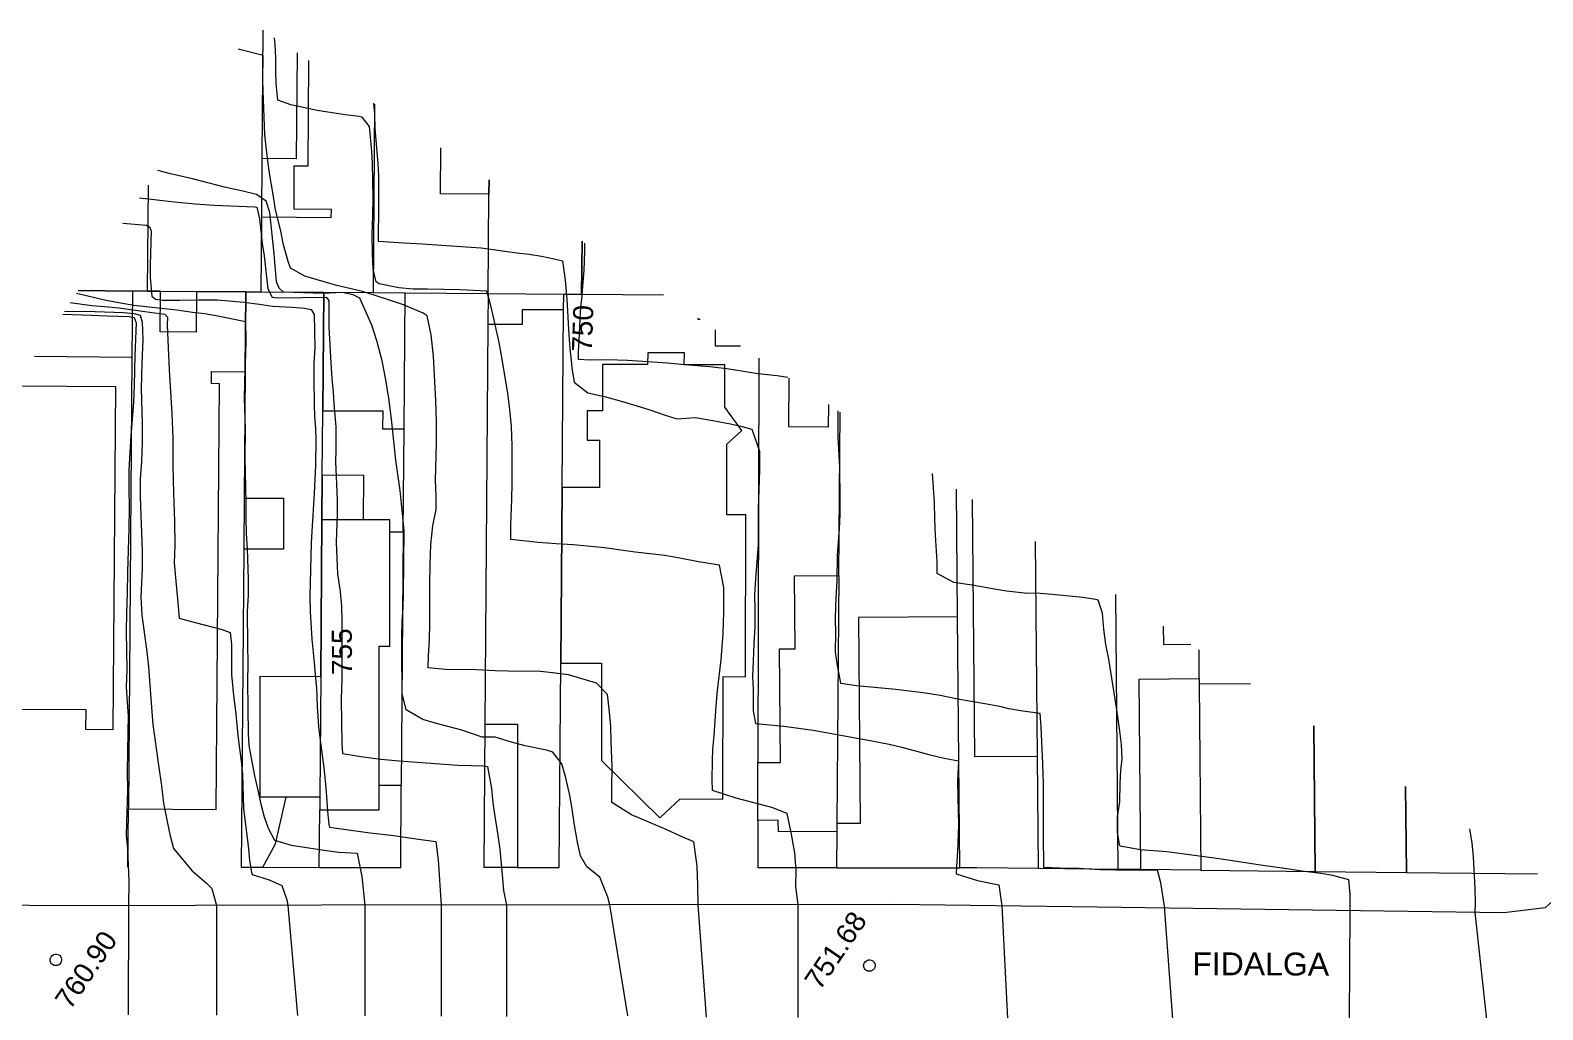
# Model space of a CAD drawing. Header units: metres. Extents: x 325024 to 7190115, y 7391967 to 10157759.
# Drawn here: x 325590.9 to 325723, y 7393721.1 to 7393806.6 of the extents above; entities that cross this region are included whole.
import ezdxf
from ezdxf.enums import TextEntityAlignment as Align

# ---------------------------------------------------------------- set-up
doc = ezdxf.new("R2010")
doc.units = ezdxf.units.M
doc.layers.get('0').update_dxf_attribs({"lineweight": 18})
for name, color, linetype, lineweight in [('100_SIST_VIARIO_MEIO_FIO', 1, 'Continuous', 18), ('160_P_SIMP_ASF_TOP', 7, 'Continuous', 18), ('206_MURO_E_MURO_ARRIMO', 7, 'Continuous', 18), ('214_PROJ_BEIRAL_EDIF', 10, 'Continuous', 18), ('228_CONST_FUND_RUINA_E_TOP', 10, 'Continuous', 18), ('600_CURVA_MESTRA', 14, 'Continuous', 18), ('602_CURVA_MESTRA_TOP', 24, 'Continuous', 18), ('604_CURVA_INTERM', 7, 'Continuous', 18), ('606_PTO_COTADO', 7, 'Continuous', 18), ('624_SEGM_CURVA_MESTRA', 14, 'Continuous', 18), ('626_SEGM_CURVA_INTERM', 7, 'Continuous', 18)]:
    doc.layers.add(name, color=color, linetype=linetype, lineweight=lineweight)
doc.styles.add('Style-Arial', font='arial.ttf', dxfattribs={"height": 1.75})

# ---------------------------------------------------------------- blocks, each defined once
blk = doc.blocks.new('SP09')
at = {"color": 0, "linetype": 'Continuous'}
blk.add_lwpolyline([(-0.03, -0.51), (-0.14, -0.49), (-0.24, -0.46), (-0.31, -0.42), (-0.35, -0.39), (-0.42, -0.31), (-0.47, -0.24), (-0.51, -0.15), (-0.52, -0.09), (-0.52, 0.03), (-0.51, 0.11), (-0.48, 0.2), (-0.44, 0.27), (-0.4, 0.33), (-0.32, 0.39), (-0.23, 0.44), (-0.15, 0.48), (-0.1, 0.48), (-0.03, 0.48), (0.08, 0.48), (0.19, 0.44), (0.27, 0.4), (0.35, 0.32), (0.41, 0.23), (0.46, 0.11), (0.48, 0.03), (0.48, -0.03), (0.47, -0.08), (0.44, -0.21), (0.38, -0.3), (0.31, -0.38), (0.23, -0.44), (0.1, -0.49), (0.02, -0.51)], close=True, dxfattribs=at)

msp = doc.modelspace()

# ---------------------------------------------------------------- linework, layer by layer
at = {"layer": '100_SIST_VIARIO_MEIO_FIO'}
msp.add_lwpolyline([(325724.792, 7393731.419), (325723.192, 7393729.95), (325719.578, 7393729.519), (325684.091, 7393730), (325666.348, 7393730.241), (325616.328, 7393730.174), (325594.279, 7393730.118), (325559.75, 7393730.429)], dxfattribs=at)
at = {"layer": '206_MURO_E_MURO_ARRIMO'}
for p, q in [((325611.219, 7393733.488), (325616.144, 7393733.483)), ((325616.144, 7393733.483), (325623.249, 7393733.476)), ((325633.437, 7393733.471), (325630.5, 7393733.473)), ((325661.317, 7393733.446), (325654.427, 7393733.45)), ((325673.551, 7393733.437), (325672.062, 7393733.438)), ((325678.94, 7393733.38), (325673.551, 7393733.437)), ((325687.878, 7393733.285), (325685.873, 7393733.306))]:
    msp.add_line(p, q, dxfattribs=at)
for points in [[(325614.209, 7393804.599), (325614.135, 7393795.345), (325611.159, 7393795.367)], [(325630.886, 7393783.558), (325623.636, 7393783.614)], [(325630.886, 7393783.558), (325630.865, 7393780.879)], [(325637.476, 7393782.144), (325637.487, 7393783.507)], [(325654.513, 7393777.927), (325654.445, 7393742.634)], [(325661.512, 7393758.966), (325661.621, 7393773.223)], [(325623.476, 7393762.783), (325623.545, 7393771.768)], [(325671.873, 7393755.368), (325671.777, 7393766.502)], [(325609.574, 7393765.725), (325609.539, 7393761.263)], [(325692.981, 7393749.969), (325692.959, 7393752.485)], [(325630.596, 7393745.998), (325630.5, 7393733.473)], [(325623.249, 7393733.476), (325623.305, 7393740.628)], [(325599.436, 7393733.544), (325599.475, 7393738.604)], [(325616.144, 7393733.483), (325616.182, 7393738.516)], [(325654.435, 7393737.583), (325654.427, 7393733.45)]]:
    msp.add_lwpolyline(points, dxfattribs=at)
at = {"layer": '214_PROJ_BEIRAL_EDIF'}
for points in [[(325601.19, 7393793.051), (325601.119, 7393783.788), (325602.267, 7393783.779), (325605.423, 7393783.754), (325609.714, 7393783.721), (325611.07, 7393783.711), (325611.12, 7393790.275), (325611.159, 7393795.367), (325611.244, 7393806.561)], [(325611.12, 7393790.275), (325617.187, 7393790.227), (325617.193, 7393790.912), (325613.934, 7393790.937), (325613.961, 7393794.714), (325615.156, 7393794.713), (325615.228, 7393803.924)], [(325620.973, 7393800.123), (325620.846, 7393783.635), (325616.528, 7393783.669), (325611.07, 7393783.711), (325611.12, 7393790.275)], [(325630.953, 7393792.242), (325626.724, 7393792.275), (325626.755, 7393796.296)], [(325601.19, 7393793.051), (325601.119, 7393783.788), (325599.821, 7393783.798), (325595.091, 7393783.834)], [(325639.087, 7393788.135), (325639.051, 7393783.495), (325637.487, 7393783.507), (325630.886, 7393783.558), (325630.953, 7393792.242), (325630.962, 7393793.512)], [(325630.962, 7393793.512), (325630.953, 7393792.242)], [(325646.183, 7393783.44), (325639.051, 7393783.495), (325639.087, 7393788.135)], [(325595.091, 7393783.834), (325599.821, 7393783.798), (325599.776, 7393778.006)], [(325649.404, 7393781.308), (325649.217, 7393781.308), (325649.218, 7393781.431)], [(325652.916, 7393778.984), (325650.748, 7393778.988), (325650.75, 7393780.417)], [(325599.776, 7393778.006), (325591.274, 7393778.067)], [(325673.164, 7393765.584), (325673.355, 7393743.155), (325678.855, 7393743.206)], [(325678.855, 7393743.206), (325678.694, 7393761.925)], [(325678.855, 7393743.206), (325678.694, 7393761.925)], [(325685.668, 7393757.31), (325685.873, 7393733.306), (325678.94, 7393733.38), (325678.855, 7393743.206)], [(325689.834, 7393754.553), (325689.849, 7393752.941), (325692.239, 7393752.961)], [(325697.465, 7393749.503), (325692.985, 7393749.467), (325693.123, 7393733.229)], [(325693.123, 7393733.229), (325703.107, 7393733.123), (325702.998, 7393745.841)], [(325702.998, 7393745.841), (325703.107, 7393733.123), (325711.064, 7393733.039), (325711, 7393740.546)], [(325711, 7393740.546), (325711.064, 7393733.039), (325722.528, 7393732.917)]]:
    msp.add_lwpolyline(points, dxfattribs=at)
for points in [[(325605.423, 7393783.754), (325605.399, 7393780.197), (325602.24, 7393780.226), (325602.267, 7393783.779), (325601.119, 7393783.788), (325599.821, 7393783.798), (325599.776, 7393778.006), (325599.475, 7393738.604), (325607.133, 7393738.542), (325607.422, 7393775.681), (325606.715, 7393775.726), (325606.718, 7393776.763), (325609.659, 7393776.736), (325609.714, 7393783.721)], [(325609.539, 7393761.263), (325609.323, 7393733.49), (325611.219, 7393733.488), (325612.314, 7393735.545), (325613.236, 7393739.611), (325610.967, 7393739.614), (325610.986, 7393750.165), (325616.271, 7393750.154), (325616.376, 7393763.838), (325616.406, 7393767.709), (325616.449, 7393773.348), (325616.528, 7393783.669), (325611.07, 7393783.711), (325609.714, 7393783.721), (325609.659, 7393776.736), (325609.574, 7393765.725), (325613.021, 7393765.716), (325613.017, 7393761.259)], [(325616.449, 7393773.348), (325621.678, 7393773.34), (325621.668, 7393771.776), (325623.545, 7393771.768), (325623.636, 7393783.614), (325620.846, 7393783.635), (325616.528, 7393783.669)], [(325637.235, 7393751.307), (325637.355, 7393766.649), (325637.476, 7393782.144), (325633.858, 7393782.15), (325633.859, 7393780.868), (325630.865, 7393780.879), (325630.596, 7393745.998), (325633.461, 7393745.991), (325633.437, 7393733.471), (325637.095, 7393733.468)], [(325637.355, 7393766.649), (325637.235, 7393751.307), (325640.789, 7393751.302), (325640.771, 7393742.818), (325645.882, 7393737.813), (325647.663, 7393739.456), (325651.379, 7393739.448), (325651.394, 7393750.134), (325653.36, 7393750.129), (325653.393, 7393764.26), (325651.723, 7393764.257), (325651.739, 7393770.423), (325653.05, 7393771.624), (325651.547, 7393773.647), (325651.553, 7393777.342), (325648.016, 7393777.349), (325648.025, 7393778.395), (325644.819, 7393778.408), (325644.813, 7393777.384), (325640.875, 7393777.387), (325640.871, 7393773.34), (325639.518, 7393773.34), (325639.521, 7393770.764), (325640.622, 7393770.766), (325640.613, 7393766.639)], [(325589.644, 7393747.27), (325589.831, 7393771.876), (325589.859, 7393775.518), (325598.359, 7393775.452), (325598.122, 7393745.493), (325595.77, 7393745.519), (325595.781, 7393747.227)], [(325616.406, 7393767.709), (325616.376, 7393763.838), (325620.012, 7393763.836), (325620.028, 7393767.704)], [(325621.362, 7393740.636), (325621.381, 7393752.801), (325622.288, 7393752.802), (325622.306, 7393762.784), (325622.308, 7393763.835), (325620.012, 7393763.836), (325616.376, 7393763.838), (325616.271, 7393750.154), (325616.19, 7393739.606), (325616.182, 7393738.516), (325621.358, 7393738.506)], [(325623.305, 7393740.628), (325621.362, 7393740.636), (325621.381, 7393752.801), (325622.288, 7393752.802), (325622.306, 7393762.784), (325623.476, 7393762.783)], [(325654.435, 7393737.583), (325654.445, 7393742.634), (325656.413, 7393742.642), (325656.321, 7393752.567), (325657.68, 7393752.575), (325657.622, 7393758.935), (325661.512, 7393758.966), (325661.346, 7393737.301), (325661.341, 7393736.624), (325656.226, 7393736.581), (325656.218, 7393737.601)], [(325661.346, 7393737.301), (325661.341, 7393736.624), (325661.317, 7393733.446), (325672.062, 7393733.438), (325671.873, 7393755.368), (325663.222, 7393755.291), (325663.371, 7393737.314)], [(325616.271, 7393750.154), (325616.19, 7393739.606), (325613.236, 7393739.611), (325610.967, 7393739.614), (325610.986, 7393750.165)], [(325692.981, 7393749.969), (325692.985, 7393749.467), (325693.123, 7393733.229), (325687.878, 7393733.285), (325687.74, 7393749.924)]]:
    msp.add_lwpolyline(points, close=True, dxfattribs=at)
at = {"layer": '228_CONST_FUND_RUINA_E_TOP'}
msp.add_lwpolyline([(325657.137, 7393776.191), (325657.108, 7393771.975), (325660.605, 7393771.946), (325660.623, 7393773.884)], dxfattribs=at)
at = {"layer": '600_CURVA_MESTRA'}
for points, elevation in [([(325600.448, 7393791.931), (325601.222, 7393791.831), (325602.478, 7393791.704), (325603.481, 7393791.579), (325605.293, 7393791.4), (325606.97, 7393791.289), (325610.547, 7393791.145), (325610.694, 7393791.13), (325610.907, 7393790.091), (325611.037, 7393789.072), (325611.158, 7393787.951), (325611.315, 7393786.865), (325611.544, 7393784.994), (325611.641, 7393783.997), (325612.035, 7393783.275), (325612.488, 7393783.2), (325616.744, 7393783.253), (325616.985, 7393782.977), (325616.977, 7393780.641), (325617.156, 7393777.522), (325617.25, 7393776.165), (325617.354, 7393774.982), (325617.42, 7393773.958), (325617.575, 7393771.943), (325617.583, 7393769.943), (325617.558, 7393768.909), (325617.688, 7393765.594), (325617.689, 7393764.348), (325617.627, 7393761.852), (325617.717, 7393759.12), (325617.956, 7393757.531), (325618.087, 7393756.282), (325618.118, 7393754.992), (325618.118, 7393754.859)], 755), ([(325639.053, 7393783.073), (325639.132, 7393783.864), (325639.268, 7393785.596), (325639.321, 7393787.313), (325639.324, 7393787.979)], 750), ([(325593.733, 7393781.783), (325596.256, 7393781.702), (325597.614, 7393781.638), (325599.543, 7393781.584), (325599.971, 7393781.477), (325600.16, 7393781.01), (325600.02, 7393778.167), (325599.976, 7393775.538), (325599.914, 7393774.058), (325599.687, 7393771.142), (325599.597, 7393769.692), (325599.523, 7393768.159), (325599.516, 7393766.581), (325599.538, 7393764.886), (325599.519, 7393763.025), (325599.399, 7393759.251), (325599.37, 7393757.409), (325599.314, 7393755.707), (325599.289, 7393754.068), (325599.325, 7393750.72), (325599.287, 7393749.259), (325599.357, 7393747.918), (325599.441, 7393746.725), (325599.437, 7393745.313), (325599.356, 7393741.828), (325599.381, 7393740.227), (325599.299, 7393737.382), (325599.284, 7393736.292), (325599.396, 7393735.104), (325599.506, 7393732.274), (325599.47, 7393730.131), (325599.464, 7393720.603)], 760), ([(325657.04, 7393776.255), (325656.132, 7393776.396), (325654.442, 7393776.577), (325653.193, 7393776.784), (325651.741, 7393776.996), (325650.228, 7393777.189), (325648.041, 7393777.368), (325646.553, 7393777.508), (325643.041, 7393777.729), (325641.324, 7393777.782), (325639.796, 7393777.756), (325638.779, 7393777.807), (325638.775, 7393778.013)], 750), ([(325618.098, 7393749.774), (325618.089, 7393749.126), (325618.058, 7393748.12), (325618.123, 7393744.28), (325618.157, 7393743.423), (325619.971, 7393743.122), (325621.504, 7393742.94), (325623.108, 7393742.794), (325628.234, 7393742.421), (325629.418, 7393742.366), (325630.48, 7393742.346), (325630.831, 7393742.277), (325631.181, 7393740.371), (325631.304, 7393739.128), (325631.461, 7393737.934), (325631.64, 7393736.845), (325631.9, 7393735.073), (325632.122, 7393732.819), (325632.23, 7393731.465), (325632.502, 7393730.196), (325632.49, 7393720.473)], 755)]:
    msp.add_lwpolyline(points, dxfattribs=dict(at, elevation=elevation))
at = {"layer": '600_CURVA_MESTRA', "elevation": 750, "flags": 128}
msp.add_lwpolyline([(325690.66, 7393720.243), (325689.934, 7393730.102), (325689.616, 7393732.141), (325689.326, 7393733.244), (325688.64, 7393733.214), (325685.695, 7393733.255), (325684.286, 7393733.281), (325682.482, 7393733.382), (325681.442, 7393733.399), (325679.42, 7393733.466), (325679.373, 7393736.387), (325679.373, 7393739.094), (325679.365, 7393740.791), (325679.319, 7393742.503), (325679.171, 7393745.758), (325679.086, 7393746.915), (325677.577, 7393747.13), (325676.361, 7393747.315), (325675.677, 7393747.501), (325674.423, 7393747.736), (325673.071, 7393747.953), (325671.75, 7393748.197), (325670.341, 7393748.489), (325669.072, 7393748.685), (325666.476, 7393749.009), (325663.036, 7393749.338), (325661.696, 7393749.535), (325661.613, 7393749.893), (325661.39, 7393751.096), (325661.214, 7393752.279), (325661.237, 7393754.004), (325661.224, 7393755.089), (325661.234, 7393756.314), (325661.291, 7393757.484), (325661.366, 7393758.557), (325661.401, 7393760.745), (325661.568, 7393763.038), (325661.628, 7393764.302), (325661.628, 7393765.655), (325661.587, 7393768.39), (325661.451, 7393771.021), (325661.44, 7393772.358), (325661.452, 7393773.335)], dxfattribs=at)
at = {"layer": '604_CURVA_INTERM', "flags": 128}
for points, elevation in [([(325657.951, 7393720.372), (325657.964, 7393730.23), (325657.764, 7393731.814), (325657.784, 7393733.214), (325657.672, 7393734.741), (325657.343, 7393736.535), (325657.008, 7393738.177), (325655.669, 7393738.699), (325652.553, 7393739.521), (325650.479, 7393740.204), (325650.44, 7393741.197), (325650.464, 7393742.764), (325650.517, 7393743.804), (325650.621, 7393744.954), (325650.807, 7393747.56), (325650.921, 7393748.92), (325651.223, 7393751.592), (325651.398, 7393753.878), (325651.477, 7393755.758), (325651.476, 7393757.911), (325651.079, 7393759.872), (325649.248, 7393760.148), (325647.628, 7393760.486), (325646.296, 7393760.714), (325643.736, 7393761.001), (325642.472, 7393761.17), (325641.035, 7393761.385), (325639.566, 7393761.536), (325638.299, 7393761.646), (325636.816, 7393761.722), (325635.267, 7393761.843), (325632.867, 7393762.119), (325632.866, 7393763.364), (325632.949, 7393765.64), (325632.991, 7393767.002), (325632.99, 7393768.586), (325632.969, 7393770.28), (325632.911, 7393771.976), (325632.779, 7393773.455), (325632.599, 7393774.846), (325632.132, 7393777.665), (325631.835, 7393779.293), (325631.483, 7393780.982), (325631.13, 7393782.527), (325630.782, 7393783.778), (325628.451, 7393783.887), (325625.578, 7393783.964), (325624.332, 7393783.963), (325623.08, 7393784.076), (325621.366, 7393784.418), (325621.101, 7393784.597), (325620.847, 7393785.701), (325620.794, 7393787.066), (325620.755, 7393788.7), (325620.811, 7393790.402), (325620.835, 7393791.933), (325620.796, 7393794.92), (325620.731, 7393796.017), (325620.532, 7393798.146), (325619.89, 7393798.98), (325619.613, 7393799.035), (325618.397, 7393799.184), (325615.951, 7393799.551), (325613.659, 7393800.056), (325612.511, 7393800.448), (325612.376, 7393801.906), (325612.341, 7393802.993), (325612.342, 7393804.152), (325612.294, 7393805.309), (325612.243, 7393805.9)], 752), ([(325649.95, 7393720.404), (325649.21, 7393730.218), (325649.206, 7393731.919), (325649.123, 7393733.595), (325648.86, 7393735.719), (325647.68, 7393736.206), (325646.423, 7393736.793), (325643.394, 7393738.064), (325641.694, 7393739.157), (325641.683, 7393740.458), (325641.701, 7393742.247), (325641.636, 7393744.466), (325641.586, 7393745.817), (325641.449, 7393747.324), (325641.304, 7393748.571), (325640.353, 7393749.555), (325637.907, 7393750.297), (325636.519, 7393750.478), (325635.45, 7393750.575), (325632.615, 7393750.602), (325631.534, 7393750.647), (325629.882, 7393750.741), (325627.164, 7393750.761), (325625.639, 7393750.902), (325625.668, 7393751.994), (325625.76, 7393753.358), (325625.791, 7393754.811), (325625.781, 7393758.178), (325625.826, 7393759.937), (325625.89, 7393761.67), (325626.059, 7393763.307), (325626.335, 7393764.728), (325626.336, 7393765.923), (325626.298, 7393767.255), (325626.378, 7393770.524), (325626.368, 7393772.344), (325626.309, 7393774.233), (325626.12, 7393778.121), (325625.919, 7393779.961), (325625.572, 7393781.623), (325625.222, 7393781.872), (325623.486, 7393782.591), (325622.17, 7393783.038), (325621.008, 7393783.392), (325619.918, 7393783.745), (325617.543, 7393784.305), (325614.87, 7393785.104), (325613.631, 7393785.789), (325613.43, 7393786.384), (325613.026, 7393787.819), (325612.755, 7393789.163), (325612.303, 7393790.884), (325612.109, 7393792.236), (325611.829, 7393793.925), (325611.68, 7393794.933), (325611.532, 7393796.121), (325611.398, 7393797.421), (325611.277, 7393800.5), (325611.224, 7393802.132), (325611.237, 7393804.359), (325609.043, 7393804.918)], 753), ([(325643.07, 7393720.521), (325641.502, 7393730.208), (325641.342, 7393730.875), (325640.647, 7393732.628), (325639.509, 7393733.534), (325638.959, 7393734.487), (325638.73, 7393735.537), (325638.424, 7393737.171), (325638.199, 7393738.762), (325638.022, 7393739.765), (325637.671, 7393741.296), (325637.326, 7393742.533), (325636.52, 7393743.552), (325635.975, 7393743.729), (325634.111, 7393744.099), (325632.927, 7393744.42), (325631.51, 7393744.862), (325630.351, 7393744.863), (325628.595, 7393745.463), (325626.383, 7393746.033), (325625.177, 7393746.393), (325623.722, 7393747.223), (325623.368, 7393748.66), (325623.352, 7393752.394), (325623.335, 7393753.614), (325623.368, 7393754.909), (325623.465, 7393756.173), (325623.507, 7393757.304), (325623.56, 7393762.901), (325623.217, 7393766.385), (325622.832, 7393769.04), (325622.466, 7393772.346), (325622.246, 7393774.248), (325621.961, 7393776.036), (325621.628, 7393777.701), (325621.196, 7393779.36), (325620.728, 7393780.826), (325619.672, 7393783.169), (325619.105, 7393783.476), (325618.147, 7393783.661), (325616.474, 7393783.595), (325613.017, 7393783.694), (325612.628, 7393784.035), (325612.395, 7393784.609), (325612.188, 7393787.046), (325611.824, 7393790.641), (325611.497, 7393791.637), (325610.658, 7393792.218), (325609.463, 7393792.522), (325607.854, 7393792.877), (325606.523, 7393793.212), (325605.073, 7393793.604), (325603.157, 7393794.023), (325602.032, 7393794.323)], 754), ([(325598.978, 7393789.708), (325601.043, 7393789.558), (325601.351, 7393789.386), (325601.448, 7393789.013), (325601.368, 7393786.063), (325601.373, 7393784.984), (325601.514, 7393783.347), (325601.841, 7393783.086), (325602.427, 7393783.012), (325603.977, 7393782.999), (325605.606, 7393783.03), (325607.256, 7393783.021), (325609.542, 7393782.811), (325610.906, 7393782.647), (325612.069, 7393782.474), (325613.769, 7393782.396), (325614.861, 7393782.295), (325615.423, 7393782.179), (325615.694, 7393781.76), (325615.761, 7393778.831), (325615.672, 7393777.49), (325615.658, 7393776.17), (325615.692, 7393773.887), (325615.727, 7393772.835), (325615.807, 7393771.814), (325615.835, 7393770.768), (325615.797, 7393768.594), (325615.693, 7393766.126), (325615.496, 7393762.791), (325615.429, 7393761.785), (325615.342, 7393758.327), (325615.329, 7393757.079), (325615.34, 7393755.814), (325615.49, 7393753.416), (325615.708, 7393751.37), (325615.785, 7393750.291), (325615.892, 7393749.167), (325615.967, 7393747.532), (325616.077, 7393745.79), (325616.214, 7393744.585), (325616.53, 7393742.183), (325616.651, 7393741.061), (325616.772, 7393739.674), (325616.853, 7393738.386), (325616.982, 7393737.223), (325617.025, 7393737), (325618.9, 7393736.719), (325620.596, 7393736.51), (325622.663, 7393736.279), (325624.812, 7393735.956), (325626.328, 7393735.749), (325626.52, 7393734.145), (325626.783, 7393730.188), (325626.77, 7393720.495)], 756), ([(325594.937, 7393783.602), (325596.554, 7393783.228), (325597.54, 7393783.006), (325598.625, 7393782.789), (325599.955, 7393782.575), (325603.707, 7393782.155), (325605.061, 7393781.961), (325606.128, 7393781.841), (325607.291, 7393781.632), (325609.684, 7393781.132), (325609.717, 7393779.525), (325609.687, 7393778.217), (325609.627, 7393777.024), (325609.58, 7393774.445), (325609.68, 7393771.779), (325609.645, 7393769.217), (325609.667, 7393767.932), (325609.74, 7393765.333), (325609.734, 7393764.007), (325609.767, 7393762.631), (325609.85, 7393761.294), (325609.925, 7393758.644), (325609.919, 7393757.246), (325609.843, 7393755.835), (325609.869, 7393752.881), (325609.905, 7393751.297), (325609.872, 7393749.664), (325609.917, 7393745.137), (325610.001, 7393744.138), (325610.497, 7393741.468), (325610.783, 7393740.234), (325611.069, 7393738.892), (325611.324, 7393737.897), (325611.679, 7393736.907), (325612.244, 7393735.87), (325613.677, 7393735.417), (325616.569, 7393734.977), (325617.841, 7393734.803), (325619.46, 7393734.731), (325619.867, 7393732.678), (325620.128, 7393730.179), (325620.116, 7393720.521)], 757), ([(325706.087, 7393720.183), (325706.17, 7393729.701), (325706.16, 7393731.123), (325706.032, 7393732.394), (325704.649, 7393732.777), (325703.602, 7393732.944), (325701.934, 7393733.158), (325700.252, 7393733.405), (325698.709, 7393733.607), (325695.493, 7393734.122), (325694.285, 7393734.301), (325691.465, 7393734.668), (325690.143, 7393734.84), (325687.848, 7393735.021), (325686.084, 7393735.324), (325686.019, 7393735.477), (325685.826, 7393736.563), (325685.837, 7393737.897), (325686.039, 7393739.21), (325686.072, 7393740.807), (325686.126, 7393741.955), (325686.245, 7393742.95), (325686.178, 7393744.204), (325686.009, 7393745.612), (325685.787, 7393747.225), (325685.07, 7393751.652), (325684.831, 7393752.938), (325684.659, 7393754.288), (325684.524, 7393755.673), (325684.156, 7393756.805), (325683.907, 7393756.865), (325682.824, 7393757.032), (325680.144, 7393757.304), (325679.099, 7393757.385), (325677.716, 7393757.43), (325676.156, 7393757.607), (325675.089, 7393757.763), (325673.15, 7393758.112), (325671.547, 7393758.367), (325670.097, 7393759.133), (325670.1, 7393760.17), (325669.936, 7393762.493), (325669.878, 7393763.85), (325669.847, 7393765.37), (325669.699, 7393767.877)], 749), ([(325716.576, 7393736.856), (325716.777, 7393735.616), (325716.891, 7393734.414), (325717.043, 7393731.664), (325717.063, 7393730.394), (325717.052, 7393729.554), (325718.063, 7393720.202), (325718.283, 7393719.389), (325719.165, 7393718.766), (325720.156, 7393718.25), (325721.092, 7393717.723), (325722.611, 7393716.56), (325723.838, 7393715.412)], 748)]:
    msp.add_lwpolyline(points, dxfattribs=dict(at, elevation=elevation))
at = {"layer": '604_CURVA_INTERM'}
for points, elevation in [([(325620.861, 7393800.197), (325620.963, 7393799.279), (325621, 7393797.997), (325621.265, 7393794.917), (325621.309, 7393793.859), (325621.301, 7393791.302), (325621.272, 7393788.143), (325623.54, 7393787.994), (325625.167, 7393787.917), (325626.8, 7393787.811), (325630.268, 7393787.56), (325631.949, 7393787.349), (325633.393, 7393787.143), (325634.462, 7393787.009), (325635.531, 7393786.84), (325636.661, 7393786.617), (325637.378, 7393786.444), (325637.619, 7393784.734), (325637.727, 7393783.415), (325637.746, 7393783.116)], 751), ([(325593.897, 7393782.03), (325596.577, 7393782.008), (325599.039, 7393781.926), (325599.981, 7393781.83), (325600.513, 7393781.701), (325600.677, 7393781.086), (325600.735, 7393779.574), (325600.646, 7393777.502), (325600.598, 7393775.297), (325600.686, 7393772.24), (325600.686, 7393770.548), (325600.609, 7393768.921), (325600.491, 7393767.393), (325600.488, 7393765.824), (325600.547, 7393764.237), (325600.626, 7393762.697), (325600.665, 7393761.099), (325600.666, 7393759.587), (325600.565, 7393757.069), (325600.652, 7393755.488), (325601.069, 7393752.292), (325601.218, 7393750.981), (325601.524, 7393747.051), (325601.609, 7393745.966), (325602.095, 7393742.409), (325602.36, 7393740.61), (325602.544, 7393739.083), (325602.794, 7393737.777), (325603.101, 7393736.36), (325603.424, 7393735.126), (325605.036, 7393733.173), (325606.25, 7393732.132), (325606.767, 7393731.647), (325607.167, 7393730.151), (325607.16, 7393720.573)], 759), ([(325594.394, 7393782.782), (325596.277, 7393782.534), (325597.385, 7393782.458), (325598.624, 7393782.342), (325600.915, 7393781.996), (325602.666, 7393781.79), (325602.889, 7393781.502), (325602.853, 7393780.81), (325603.025, 7393776.913), (325603.265, 7393773.1), (325603.347, 7393770.942), (325603.36, 7393768.54), (325603.406, 7393766.151), (325603.491, 7393763.713), (325603.515, 7393761.593), (325603.483, 7393760.068), (325603.814, 7393756.266), (325603.908, 7393755.247), (325605.292, 7393754.864), (325607.656, 7393754.25), (325608.366, 7393753.998), (325608.463, 7393752.929), (325608.463, 7393750.33), (325608.664, 7393748.489), (325608.867, 7393746.901), (325609.04, 7393744.983), (325609.161, 7393743.862), (325609.309, 7393742.745), (325609.425, 7393741.616), (325609.536, 7393738.628), (325609.956, 7393735.115), (325610.047, 7393734.075), (325610.216, 7393733.077), (325610.278, 7393732.866), (325611.752, 7393732.385), (325612.858, 7393731.913), (325613.314, 7393730.654), (325613.395, 7393730.163), (325614.252, 7393720.545)], 758), ([(325638.096, 7393778.036), (325638.201, 7393777.099), (325638.393, 7393775.832), (325639.592, 7393774.91), (325641.037, 7393774.581), (325642.509, 7393774.186), (325643.782, 7393773.818), (325645.018, 7393773.414), (325646.26, 7393772.982), (325647.347, 7393772.642), (325648.982, 7393772.754), (325650.491, 7393772.502), (325652.048, 7393772.195), (325653.072, 7393771.959), (325653.913, 7393771.739), (325654.577, 7393769.814), (325654.568, 7393768.164), (325654.471, 7393764.797), (325654.456, 7393761.677), (325654.357, 7393760.161), (325654.22, 7393758.659), (325654.155, 7393757.264), (325654.18, 7393755.93), (325654.177, 7393754.518), (325654.086, 7393752.996), (325654.021, 7393751.493), (325653.982, 7393750.154), (325654.014, 7393748.972), (325654.029, 7393747.161), (325654.222, 7393746.039), (325656.694, 7393745.799), (325659.257, 7393745.461), (325660.409, 7393745.271), (325661.675, 7393745.017), (325664.397, 7393744.522), (325665.9, 7393744.227), (325667.016, 7393743.965), (325669.352, 7393743.346), (325670.703, 7393743.022), (325671.96, 7393742.773), (325671.879, 7393741.051), (325671.889, 7393739.642), (325671.946, 7393737.162), (325671.86, 7393734.899), (325671.777, 7393733.566), (325671.766, 7393732.909), (325673.625, 7393732.336), (325675.469, 7393731.954), (325675.75, 7393730.113), (325676.221, 7393720.3)], 751)]:
    msp.add_lwpolyline(points, dxfattribs=dict(at, elevation=elevation))
at = {"layer": '624_SEGM_CURVA_MESTRA'}
for points, elevation in [([(325638.775, 7393778.013), (325638.765, 7393778.517), (325638.864, 7393780.033), (325638.908, 7393781.381), (325638.989, 7393782.426), (325639.053, 7393783.073)], 750), ([(325618.118, 7393754.859), (325618.113, 7393752.421), (325618.12, 7393751.256), (325618.098, 7393749.774)], 755)]:
    msp.add_lwpolyline(points, dxfattribs=dict(at, elevation=elevation))
at = {"layer": '626_SEGM_CURVA_INTERM', "elevation": 751}
msp.add_lwpolyline([(325637.746, 7393783.116), (325637.913, 7393780.449), (325638.015, 7393778.748), (325638.096, 7393778.036)], dxfattribs=at)

# ---------------------------------------------------------------- block references
at = {"layer": '606_PTO_COTADO', "rotation": 55.83005668387076}
for p in [(325593.147, 7393725.435, 760.9), (325664.177, 7393724.934, 751.68)]:
    msp.add_blockref('SP09', p, dxfattribs=at)

# ---------------------------------------------------------------- texts
at = {"layer": '160_P_SIMP_ASF_TOP', "style": 'Style-Arial'}
msp.add_text('FIDALGA', height=2, rotation=359.824, dxfattribs=at).set_placement((325692.368, 7393725.073), align=Align.MIDDLE_LEFT)
at = {"layer": '602_CURVA_MESTRA_TOP', "style": 'Style-Arial'}
for s, rotation, p in [('750', 88.1057, (325639.135, 7393780.536)), ('755', 90.33858, (325618.114, 7393752.308))]:
    msp.add_text(s, height=1.75, rotation=rotation, dxfattribs=at).set_placement(p, align=Align.MIDDLE_CENTER)
at = {"layer": '606_PTO_COTADO', "style": 'Style-Arial'}
for s, p in [('751.68', (325661.217, 7393726.25, 751.68)), ('760.90', (325595.77, 7393724.552, 760.9))]:
    msp.add_text(s, height=1.75, rotation=55.83006, dxfattribs=at).set_placement(p, align=Align.MIDDLE_CENTER)

doc.saveas('drawing.dxf')
